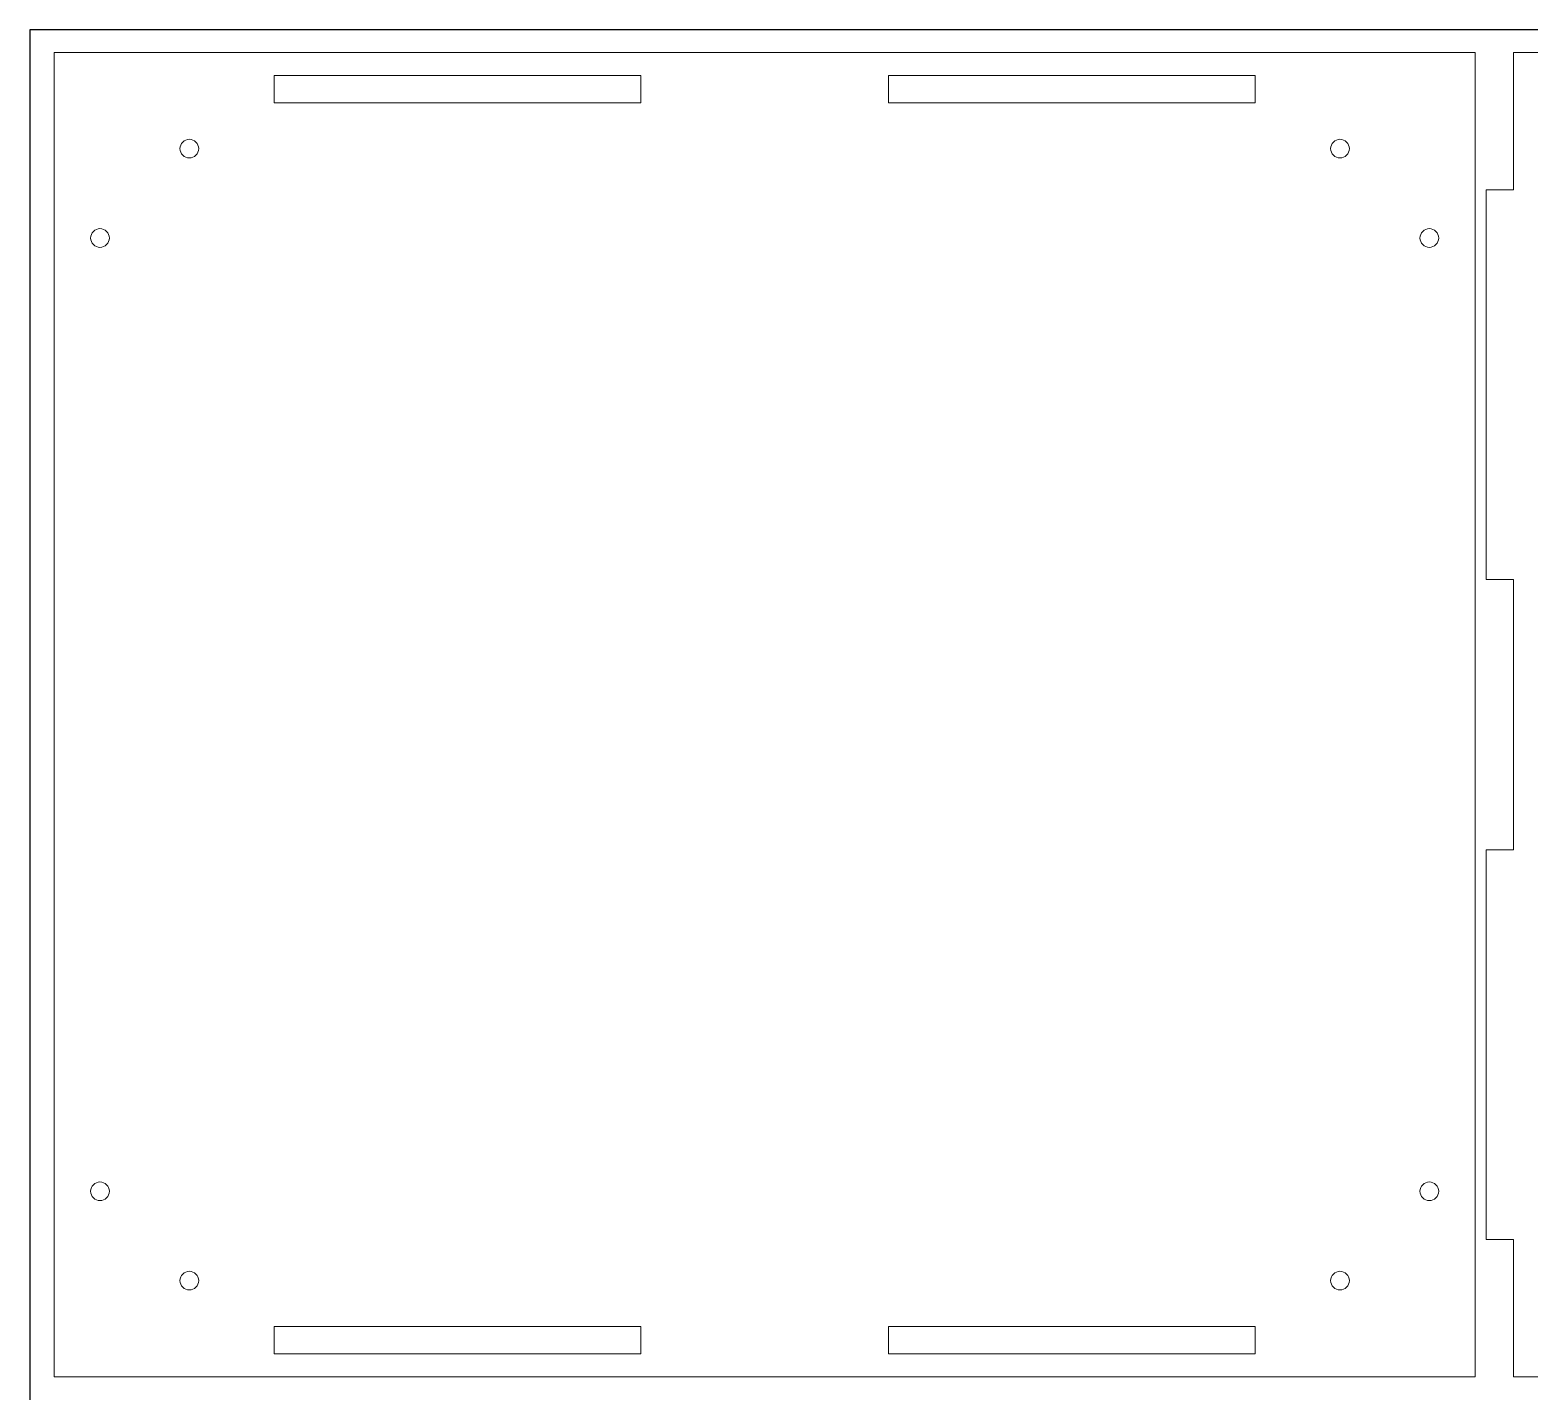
# Model space of a CAD drawing. Header units: millimetres. Extents: x 1097 to 1897, y 219 to 978.
# Drawn here: x 1096.6 to 1423.8, y 421.7 to 718.6 of the extents above; entities that cross this region are included whole.
import ezdxf

# ---------------------------------------------------------------- set-up
doc = ezdxf.new("R2010")
doc.units = ezdxf.units.MM
doc.header["$MEASUREMENT"] = 0
doc.layers.add('Corte', color=1, linetype='Continuous', lineweight=5)
doc.layers.add('Lamina', color=7, linetype='Continuous', plot=False)

msp = doc.modelspace()

# ---------------------------------------------------------------- linework, layer by layer
at = {"layer": 'Corte'}
for points in [[(1411.8, 424.74), (1411.8, 713.71), (1101.81, 713.71), (1101.81, 424.74)], [(1414.17, 539.71), (1414.17, 454.73), (1420.18, 454.73), (1420.18, 424.72), (1730.14, 424.72), (1730.14, 454.73), (1736.16, 454.73), (1736.16, 539.71), (1730.14, 539.71), (1730.14, 598.72), (1736.16, 598.72), (1736.16, 683.72), (1730.14, 683.72), (1730.14, 713.71), (1420.18, 713.71), (1420.18, 683.72), (1414.17, 683.72), (1414.17, 598.72), (1420.18, 598.72), (1420.18, 539.71)], [(1149.81, 708.72), (1229.81, 708.72), (1229.81, 702.71), (1149.81, 702.71)], [(1283.8, 708.72), (1363.8, 708.72), (1363.8, 702.71), (1283.8, 702.71)], [(1149.81, 429.73), (1149.81, 435.74), (1229.81, 435.74), (1229.81, 429.73)], [(1283.8, 429.73), (1283.8, 435.74), (1363.8, 435.74), (1363.8, 429.73)]]:
    msp.add_lwpolyline(points, close=True, dxfattribs=at)
for centre in [(1131.32, 692.73), (1382.31, 692.73), (1111.83, 673.23), (1401.8, 673.23), (1111.83, 465.23), (1401.8, 465.23), (1131.32, 445.74), (1382.31, 445.74)]:
    msp.add_circle(centre, 2.04, dxfattribs=at)
at = {"layer": 'Lamina'}
msp.add_lwpolyline([(1096.56, 218.62), (1896.56, 218.62), (1896.56, 718.62), (1096.56, 718.62)], close=True, dxfattribs=at)

doc.saveas('drawing.dxf')
